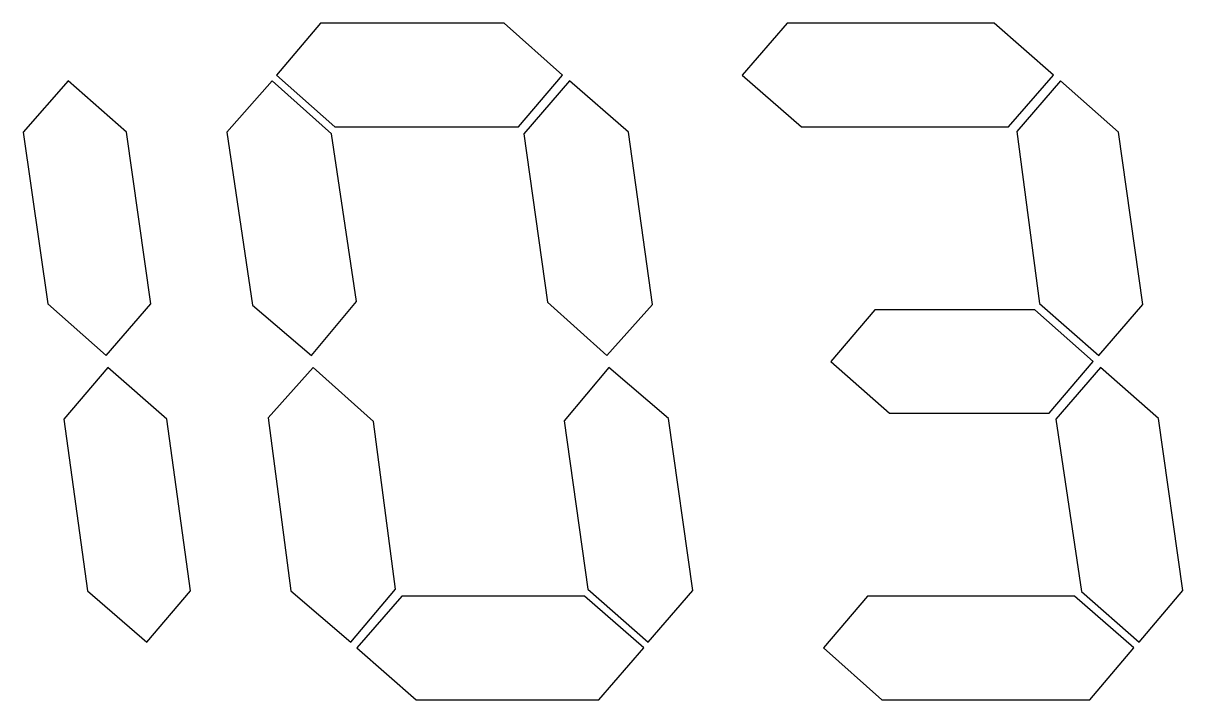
# Model space of a CAD drawing. Header units: metres. Extents: x 6 to 255, y 2 to 148.
import ezdxf

# ---------------------------------------------------------------- set-up
doc = ezdxf.new("R2010")
doc.units = ezdxf.units.M

msp = doc.modelspace()

# ---------------------------------------------------------------- linework, layer by layer
for points in [[(121.861546, 136.946234), (109.295382, 148.102484), (69.77683, 148.102484), (60.307348, 136.946234), (72.873507, 125.789984), (112.392064, 125.789984), (121.861546, 136.946234)], [(121.861546, 136.946234), (109.295382, 148.102484), (69.77683, 148.102484), (60.307348, 136.946234), (72.873507, 125.789984), (112.392064, 125.789984), (121.861546, 136.946234)], [(227.576637, 136.946234), (214.831032, 148.102484), (170.216286, 148.102484), (160.562231, 136.946234), (173.307841, 125.789984), (217.922587, 125.789984), (227.576637, 136.946234)], [(227.576637, 136.946234), (214.831032, 148.102484), (170.216286, 148.102484), (160.562231, 136.946234), (173.307841, 125.789984), (217.922587, 125.789984), (227.576637, 136.946234)], [(27.953837, 124.610782), (15.392801, 135.720889), (5.738746, 124.610782), (11.019508, 87.640325), (23.585672, 76.535345), (33.239721, 87.640325), (27.953837, 124.610782)], [(27.953837, 124.610782), (15.392801, 135.720889), (5.738746, 124.610782), (11.019508, 87.640325), (23.585672, 76.535345), (33.239721, 87.640325), (27.953837, 124.610782)], [(72.135229, 124.298038), (59.369117, 135.720889), (49.561251, 124.610782), (55.113746, 87.399359), (67.792699, 76.535345), (77.528781, 88.178653), (72.135229, 124.298038)], [(72.135229, 124.298038), (59.369117, 135.720889), (49.561251, 124.610782), (55.113746, 87.399359), (67.792699, 76.535345), (77.528781, 88.178653), (72.135229, 124.298038)], [(136.063207, 124.610782), (123.343238, 135.720889), (113.571261, 124.292911), (118.657201, 88.055609), (131.438695, 76.535345), (141.25681, 87.542911), (136.063207, 124.610782)], [(136.063207, 124.610782), (123.343238, 135.720889), (113.571261, 124.292911), (118.657201, 88.055609), (131.438695, 76.535345), (141.25681, 87.542911), (136.063207, 124.610782)], [(241.598857, 124.610782), (229.109599, 135.720889), (219.701637, 124.774847), (224.572242, 87.722357), (237.322978, 76.535345), (246.797587, 87.542911), (241.598857, 124.610782)], [(241.598857, 124.610782), (229.109599, 135.720889), (219.701637, 124.774847), (224.572242, 87.722357), (237.322978, 76.535345), (246.797587, 87.542911), (241.598857, 124.610782)], [(236.133522, 75.258734), (223.567359, 86.414984), (189.150123, 86.414984), (179.680641, 75.258734), (192.246805, 64.102484), (226.66404, 64.102484), (236.133522, 75.258734)], [(236.133522, 75.258734), (223.567359, 86.414984), (189.150123, 86.414984), (179.680641, 75.258734), (192.246805, 64.102484), (226.66404, 64.102484), (236.133522, 75.258734)], [(36.69529, 62.877139), (23.949686, 73.982118), (14.480204, 62.877139), (19.58152, 25.906681), (32.327125, 14.796575), (41.796606, 25.906681), (36.69529, 62.877139)], [(36.69529, 62.877139), (23.949686, 73.982118), (14.480204, 62.877139), (19.58152, 25.906681), (32.327125, 14.796575), (41.796606, 25.906681), (36.69529, 62.877139)], [(81.158664, 62.323429), (68.166967, 73.982118), (58.518039, 63.133485), (63.404025, 25.906681), (76.308568, 14.796575), (85.895971, 26.229679), (81.158664, 62.323429)], [(81.158664, 62.323429), (68.166967, 73.982118), (58.518039, 63.133485), (63.404025, 25.906681), (76.308568, 14.796575), (85.895971, 26.229679), (81.158664, 62.323429)], [(144.702125, 62.964298), (131.81809, 73.982118), (122.246068, 62.477235), (127.332003, 26.214298), (140.282689, 14.796575), (149.905981, 25.927189), (144.702125, 62.964298)], [(144.702125, 62.964298), (131.81809, 73.982118), (122.246068, 62.477235), (127.332003, 26.214298), (140.282689, 14.796575), (149.905981, 25.927189), (144.702125, 62.964298)], [(250.23777, 62.964298), (237.697242, 73.982118), (228.0637, 62.810487), (233.590555, 25.742616), (246.049051, 14.796575), (255.4365, 25.927189), (250.23777, 62.964298)], [(250.23777, 62.964298), (237.697242, 73.982118), (228.0637, 62.810487), (233.590555, 25.742616), (246.049051, 14.796575), (255.4365, 25.927189), (250.23777, 62.964298)], [(139.344457, 13.571234), (126.593725, 24.727484), (87.259742, 24.727484), (77.605687, 13.571234), (90.356419, 2.414984), (129.690402, 2.414984), (139.344457, 13.571234)], [(139.344457, 13.571234), (126.593725, 24.727484), (87.259742, 24.727484), (77.605687, 13.571234), (90.356419, 2.414984), (129.690402, 2.414984), (139.344457, 13.571234)], [(244.87498, 13.571234), (232.129371, 24.727484), (187.509498, 24.727484), (178.040016, 13.571234), (190.60618, 2.414984), (235.405494, 2.414984), (244.87498, 13.571234)], [(244.87498, 13.571234), (232.129371, 24.727484), (187.509498, 24.727484), (178.040016, 13.571234), (190.60618, 2.414984), (235.405494, 2.414984), (244.87498, 13.571234)]]:
    msp.add_lwpolyline(points)

doc.saveas('drawing.dxf')
